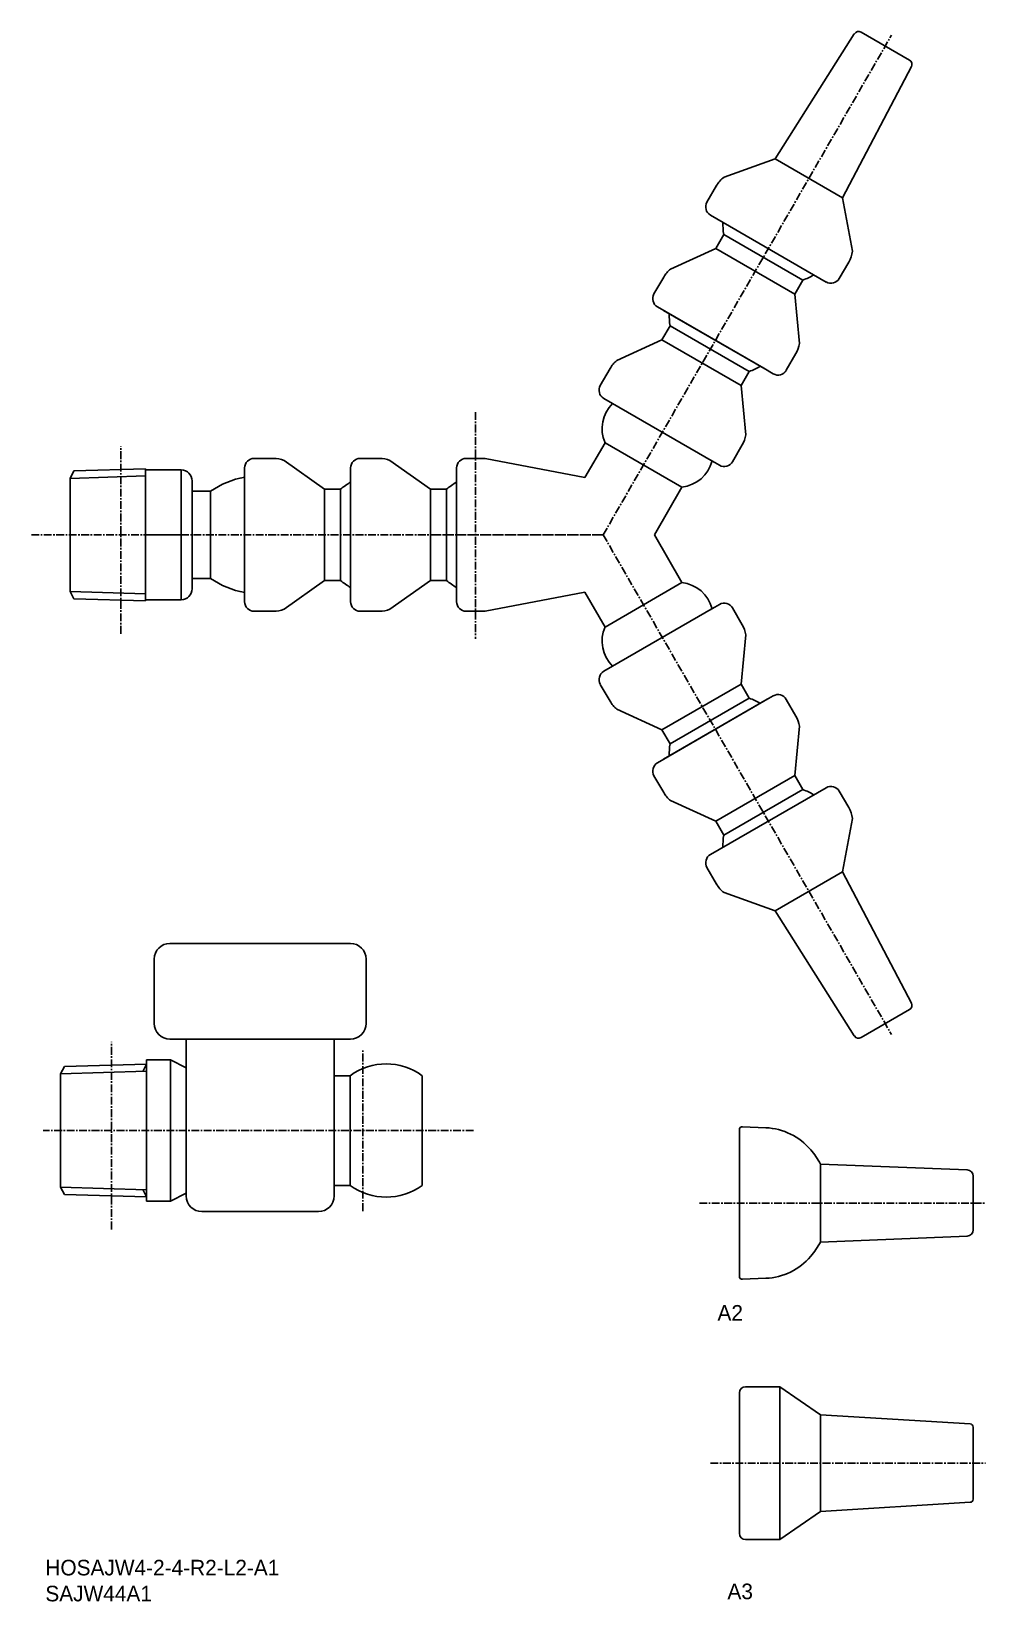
# Model space of a CAD drawing. Extents: x 485 to 638, y 523 to 775.
import ezdxf

# ---------------------------------------------------------------- set-up
doc = ezdxf.new("R2010")
doc.units = 0
doc.linetypes.add('CENTER', pattern=[2, 1.25, -0.25, 0.25, -0.25])
doc.layers.get('0').update_dxf_attribs({"linetype": 'CONTINUOUS'})
doc.layers.add('CENTER', color=1, linetype='CENTER')

msp = doc.modelspace()

# ---------------------------------------------------------------- linework, layer by layer
for p, q in [((604.05, 754.27), (616.75, 774.34)), ((614.87, 748.02), (625.9, 769.06)), ((595.86, 751.35), (604.05, 754.27)), ((604.05, 754.27), (614.87, 748.02)), ((593.11, 747.34), (594.64, 749.98)), ((616.44, 739.47), (614.87, 748.02)), ((593.68, 745.25), (612.24, 734.53)), ((593.68, 745.25), (612.24, 734.53)), ((593.68, 745.25), (612.24, 734.53)), ((593.68, 745.25), (612.24, 734.53)), ((595.81, 742.16), (594.51, 739.91)), ((595.81, 742.16), (608.5, 734.83)), ((595.81, 742.16), (608.5, 734.83)), ((587.28, 736.61), (594.51, 739.91)), ((594.51, 739.91), (607.2, 732.58)), ((614.33, 735.09), (615.85, 737.73)), ((584.61, 732.62), (586.17, 735.32)), ((608.5, 734.83), (607.2, 732.58)), ((585.18, 730.53), (602.22, 720.69)), ((607.95, 724.67), (607.2, 732.58)), ((586.14, 729.97), (602.77, 720.37)), ((578.67, 721.95), (585.9, 725.25)), ((587.2, 727.5), (585.9, 725.25)), ((585.9, 725.25), (598.59, 717.92)), ((587.2, 727.5), (599.89, 720.17)), ((587.2, 727.5), (599.89, 720.17)), ((605.83, 720.37), (607.39, 723.07)), ((576, 717.96), (577.57, 720.66)), ((599.89, 720.17), (598.59, 717.92)), ((602.22, 720.69), (603.74, 719.81)), ((599.34, 710.01), (598.59, 717.92)), ((576.57, 715.87), (594.17, 705.71)), ((597.22, 705.71), (598.78, 708.41)), ((520.49, 706.24), (523.61, 706.24)), ((525.27, 705.93), (531.75, 701.32)), ((537.49, 706.24), (540.61, 706.24)), ((542.27, 705.93), (548.75, 701.32)), ((593.61, 706.03), (595.13, 705.15)), ((503.03, 704.59), (503.03, 683.39)), ((503.03, 704.39), (503.03, 683.59)), ((503.03, 704.39), (508.79, 704.39)), ((508.79, 704.39), (508.79, 683.59)), ((510.53, 702.64), (510.53, 685.34)), ((518.96, 704.71), (518.96, 685.03)), ((518.96, 703.59), (518.96, 684.39)), ((535.96, 704.71), (535.96, 685.03)), ((535.96, 703.59), (535.96, 684.39)), ((513.48, 700.98), (513.48, 687)), ((531.75, 701.32), (531.75, 686.66)), ((534.35, 701.32), (531.75, 701.32)), ((534.35, 701.32), (534.35, 686.66)), ((534.35, 701.32), (534.35, 686.66)), ((548.75, 701.32), (548.75, 686.66)), ((551.35, 701.32), (548.75, 701.32)), ((551.35, 701.32), (551.35, 686.66)), ((551.35, 701.32), (551.35, 686.66)), ((508.79, 693.99), (503.03, 693.99)), ((518.96, 685.03), (518.96, 683.27)), ((525.27, 682.05), (531.75, 686.66)), ((534.35, 686.66), (531.75, 686.66)), ((535.96, 685.03), (535.96, 683.27)), ((542.27, 682.05), (548.75, 686.66)), ((551.35, 686.66), (548.75, 686.66)), ((503.03, 683.59), (508.79, 683.59)), ((593.61, 681.96), (595.13, 682.83)), ((520.49, 681.74), (523.61, 681.74)), ((537.49, 681.74), (540.61, 681.74)), ((576.57, 672.11), (594.17, 682.27)), ((597.22, 682.27), (598.78, 679.57)), ((599.34, 677.97), (598.59, 670.06)), ((576, 670.02), (577.57, 667.32)), ((585.9, 662.73), (598.59, 670.06)), ((599.89, 667.81), (598.59, 670.06)), ((585.18, 657.45), (602.22, 667.3)), ((586.14, 658.01), (602.77, 667.62)), ((587.2, 660.48), (599.89, 667.81)), ((587.2, 660.48), (599.89, 667.81)), ((602.22, 667.3), (603.74, 668.17)), ((605.83, 667.61), (607.39, 664.91)), ((578.67, 666.03), (585.9, 662.73)), ((587.2, 660.48), (585.9, 662.73)), ((607.95, 663.31), (607.2, 655.4)), ((584.61, 655.36), (586.17, 652.66)), ((594.51, 648.08), (607.2, 655.4)), ((608.5, 653.15), (607.2, 655.4)), ((593.68, 642.73), (612.24, 653.45)), ((593.68, 642.73), (612.24, 653.45)), ((593.68, 642.73), (612.24, 653.45)), ((593.68, 642.73), (612.24, 653.45)), ((595.81, 645.82), (608.5, 653.15)), ((595.81, 645.82), (608.5, 653.15)), ((614.33, 652.89), (615.85, 650.25)), ((587.28, 651.38), (594.51, 648.08)), ((595.81, 645.82), (594.51, 648.08)), ((616.44, 648.51), (614.87, 639.96)), ((593.11, 640.64), (594.64, 638)), ((604.05, 633.71), (614.87, 639.96)), ((614.87, 639.96), (625.9, 618.92)), ((595.86, 636.63), (604.05, 633.71)), ((604.05, 633.71), (616.75, 613.64)), ((598.31, 598.58), (598.31, 575.12)), ((598.83, 599.08), (602.55, 598.92)), ((611.31, 593.1), (634.86, 592.15)), ((611.31, 593.1), (611.31, 580.6)), ((611.31, 591.15), (611.31, 582.56)), ((635.81, 591.15), (635.81, 582.56)), ((634.86, 581.56), (611.31, 580.6)), ((598.83, 574.62), (602.55, 574.78)), ((599.31, 557.39), (604.81, 557.39)), ((604.81, 557.39), (611.31, 552.89)), ((604.81, 557.39), (604.81, 532.89)), ((598.31, 556.39), (598.31, 533.89)), ((611.31, 552.89), (635.34, 551.42)), ((611.31, 552.89), (611.31, 537.39)), ((635.81, 550.92), (635.81, 539.36)), ((635.34, 538.86), (611.31, 537.39)), ((604.81, 532.89), (611.31, 537.39)), ((599.31, 532.89), (604.81, 532.89))]:
    msp.add_line(p, q)
at = {"color": 7, "linetype": 'CONTINUOUS'}
for p, q in [((617.83, 774.61), (625.59, 770.12)), ((573.54, 703.18), (576.77, 708.77)), ((589.1, 701.65), (576.77, 708.77)), ((557.55, 706.24), (554.49, 706.24)), ((557.55, 706.24), (573.54, 703.18)), ((490.96, 703.05), (491.57, 704.23)), ((490.96, 684.93), (490.96, 703.05)), ((503.03, 704.59), (491.57, 704.23)), ((552.96, 704.71), (552.96, 683.27)), ((510.53, 700.98), (513.48, 700.98)), ((584.68, 693.99), (589.1, 701.65)), ((584.68, 693.99), (589.1, 686.33)), ((490.96, 684.93), (491.57, 683.75)), ((510.53, 687), (513.48, 687)), ((589.1, 686.33), (576.77, 679.21)), ((503.03, 683.39), (491.57, 683.75)), ((557.55, 681.74), (573.54, 684.8)), ((573.54, 684.8), (576.77, 679.21)), ((557.55, 681.74), (554.49, 681.74)), ((506.96, 628.48), (535.92, 628.48)), ((504.44, 625.96), (504.44, 615.64)), ((538.44, 625.96), (538.44, 615.64)), ((617.83, 613.37), (625.59, 617.86)), ((506.96, 613.12), (535.92, 613.12)), ((509.58, 608.53), (509.58, 613.12)), ((530.78, 613.12), (512.1, 613.12)), ((533.3, 613.12), (533.3, 587.99)), ((503.21, 609.79), (503.21, 587.16)), ((507.06, 609.79), (503.21, 609.79)), ((507.06, 609.79), (507.06, 587.16)), ((507.06, 609.79), (509.58, 608.53)), ((489.44, 607.54), (490.05, 608.72)), ((489.44, 589.42), (489.44, 607.54)), ((503.21, 609.13), (490.05, 608.72)), ((509.58, 608.53), (509.58, 588.42)), ((535.88, 607.27), (533.3, 607.27)), ((535.88, 589.68), (535.88, 607.27)), ((547.44, 589.68), (547.44, 607.27)), ((489.44, 589.42), (490.05, 588.23)), ((535.88, 589.68), (533.3, 589.68)), ((503.21, 587.82), (490.05, 588.23)), ((507.06, 587.16), (503.21, 587.16)), ((507.06, 587.16), (509.58, 588.42)), ((509.58, 588.42), (509.58, 587.99)), ((530.78, 585.48), (512.1, 585.48))]:
    msp.add_line(p, q, dxfattribs=at)
at = {"color": 3, "linetype": 'CONTINUOUS'}
for p, q in [((503.03, 703.43), (490.96, 703.05)), ((503.03, 684.55), (490.96, 684.93)), ((503.21, 607.97), (489.44, 607.54)), ((502.6, 607.95), (503.21, 609.13)), ((503.21, 588.98), (489.44, 589.42)), ((502.6, 589), (503.21, 587.82))]:
    msp.add_line(p, q, dxfattribs=at)
at = {"color": 7, "linetype": 'CONTINUOUS'}
for centre, radius, start, end in [((617.43, 773.91), 0.8, 60, 147.6627), ((625.19, 769.43), 0.8, 332.3373, 60), ((607.12, 744.06), 11.47, 179.7589, 189.5359), ((604.49, 745.58), 11.47, 290.4641, 300.2411), ((598.51, 729.4), 11.47, 179.7589, 189.5359), ((595.88, 730.92), 11.47, 290.4641, 300.2411), ((581.89, 711.03), 5.6, 134.2218, 203.8404), ((554.49, 704.71), 1.53, 90, 180), ((588.5, 707.22), 5.6, 276.1596, 345.7782), ((521.37, 689.64), 13.81, 100.044, 124.8372), ((541.65, 692.47), 11.47, 119.7589, 129.5359), ((558.65, 692.47), 11.47, 119.7589, 129.5359), ((521.37, 698.34), 13.81, 235.1628, 259.956), ((541.65, 695.51), 11.47, 230.4641, 240.2411), ((558.65, 695.51), 11.47, 230.4641, 240.2411), ((588.5, 680.76), 5.6, 14.2218, 83.8404), ((554.49, 683.27), 1.53, 180, 270), ((581.89, 676.95), 5.6, 156.1596, 225.7782), ((595.88, 657.06), 11.47, 59.7589, 69.5359), ((598.51, 658.58), 11.47, 170.4641, 180.2411), ((604.49, 642.4), 11.47, 59.7589, 69.5359), ((607.12, 643.92), 11.47, 170.4641, 180.2411), ((506.96, 625.96), 2.52, 90, 180), ((535.92, 625.96), 2.52, 0, 90), ((625.19, 618.55), 0.8, 300, 27.6627), ((506.96, 615.64), 2.52, 180, 270), ((535.92, 615.64), 2.52, 270, 0), ((617.43, 614.07), 0.8, 212.3373, 300), ((541.66, 599.38), 9.78, 53.7925, 126.2075), ((541.66, 597.57), 9.78, 233.7925, 306.2075), ((512.1, 587.99), 2.52, 180, 270), ((530.78, 587.99), 2.52, 270, 0)]:
    msp.add_arc(centre, radius, start, end, dxfattribs=at)
for centre, radius, start, end in [((598.61, 747.68), 4.59, 126.9109, 150), ((594.44, 746.58), 1.53, 150, 240), ((611.88, 740.03), 4.59, 330, 353.0389), ((590.15, 733.02), 4.59, 128.7832, 150), ((613.01, 735.86), 1.53, 240, 330), ((585.94, 731.85), 1.53, 150, 240), ((603.41, 725.37), 4.59, 330, 351.2168), ((581.54, 718.37), 4.59, 128.7832, 150), ((604.51, 721.13), 1.53, 240, 330), ((577.33, 717.19), 1.53, 150, 240), ((594.8, 710.71), 4.59, 330, 351.2168), ((520.49, 704.71), 1.53, 90, 180), ((523.61, 701.65), 4.59, 68.7832, 90), ((537.49, 704.71), 1.53, 90, 180), ((540.61, 701.65), 4.59, 68.7832, 90), ((595.9, 706.48), 1.53, 240, 330), ((508.79, 702.64), 1.75, 0, 90), ((508.79, 685.34), 1.75, 270, 0), ((520.49, 683.27), 1.53, 180, 270), ((537.49, 683.27), 1.53, 180, 270), ((595.9, 681.51), 1.53, 30, 120), ((523.61, 686.33), 4.59, 270, 291.2168), ((540.61, 686.33), 4.59, 270, 291.2168), ((594.8, 677.27), 4.59, 8.7832, 30), ((577.33, 670.79), 1.53, 120, 210), ((581.54, 669.62), 4.59, 210, 231.2168), ((604.51, 666.85), 1.53, 30, 120), ((603.41, 662.61), 4.59, 8.7832, 30), ((585.94, 656.13), 1.53, 120, 210), ((590.15, 654.96), 4.59, 210, 231.2168), ((613.01, 652.12), 1.53, 30, 120), ((611.88, 647.96), 4.59, 6.9611, 30), ((594.44, 641.41), 1.53, 120, 210), ((598.61, 640.3), 4.59, 210, 233.0891), ((598.81, 598.58), 0.5, 87.546, 180), ((602.12, 588.93), 10, 40.2371, 87.546), ((599.66, 586.85), 13.22, 28.2229, 40.2371), ((634.81, 591.15), 1, 0, 87.337), ((634.81, 582.56), 1, 272.663, 0), ((599.66, 586.85), 13.22, 319.7629, 331.7771), ((602.12, 584.77), 10, 272.454, 319.7629), ((598.81, 575.12), 0.5, 180, 272.454), ((599.31, 556.39), 1, 90, 180), ((635.31, 550.92), 0.5, 0, 86.4965), ((635.31, 539.36), 0.5, 273.5035, 0), ((599.31, 533.89), 1, 180, 270)]:
    msp.add_arc(centre, radius, start, end)
at = {"layer": 'CENTER', "color": 1, "linetype": 'CENTER'}
for p, q in [((576.46, 693.99), (622.71, 774.1)), ((555.96, 713.66), (555.96, 677.33)), ((499.12, 678.14), (499.12, 708.21)), ((484.75, 693.99), (576.46, 693.99)), ((576.46, 693.99), (548.36, 693.99)), ((576.46, 693.99), (622.71, 613.88)), ((497.6, 582.63), (497.6, 612.69)), ((537.94, 585.57), (537.94, 611.53)), ((555.66, 598.48), (486.64, 598.48))]:
    msp.add_line(p, q, dxfattribs=at)
at = {"layer": 'CENTER'}
for p, q in [((591.89, 586.85), (637.81, 586.85)), ((593.67, 545.14), (637.81, 545.14))]:
    msp.add_line(p, q, dxfattribs=at)

# ---------------------------------------------------------------- texts
at = {"color": 7, "linetype": 'CONTINUOUS'}
for s, p in [('A2', (594.8, 567.99)), ('HOSAJW4-2-4-R2-L2-A1', (486.99, 527.14)), ('SAJW44A1', (486.99, 522.98)), ('A3', (596.4, 523.33))]:
    msp.add_text(s, height=2.5, dxfattribs=at).set_placement(p)

doc.saveas('drawing.dxf')
